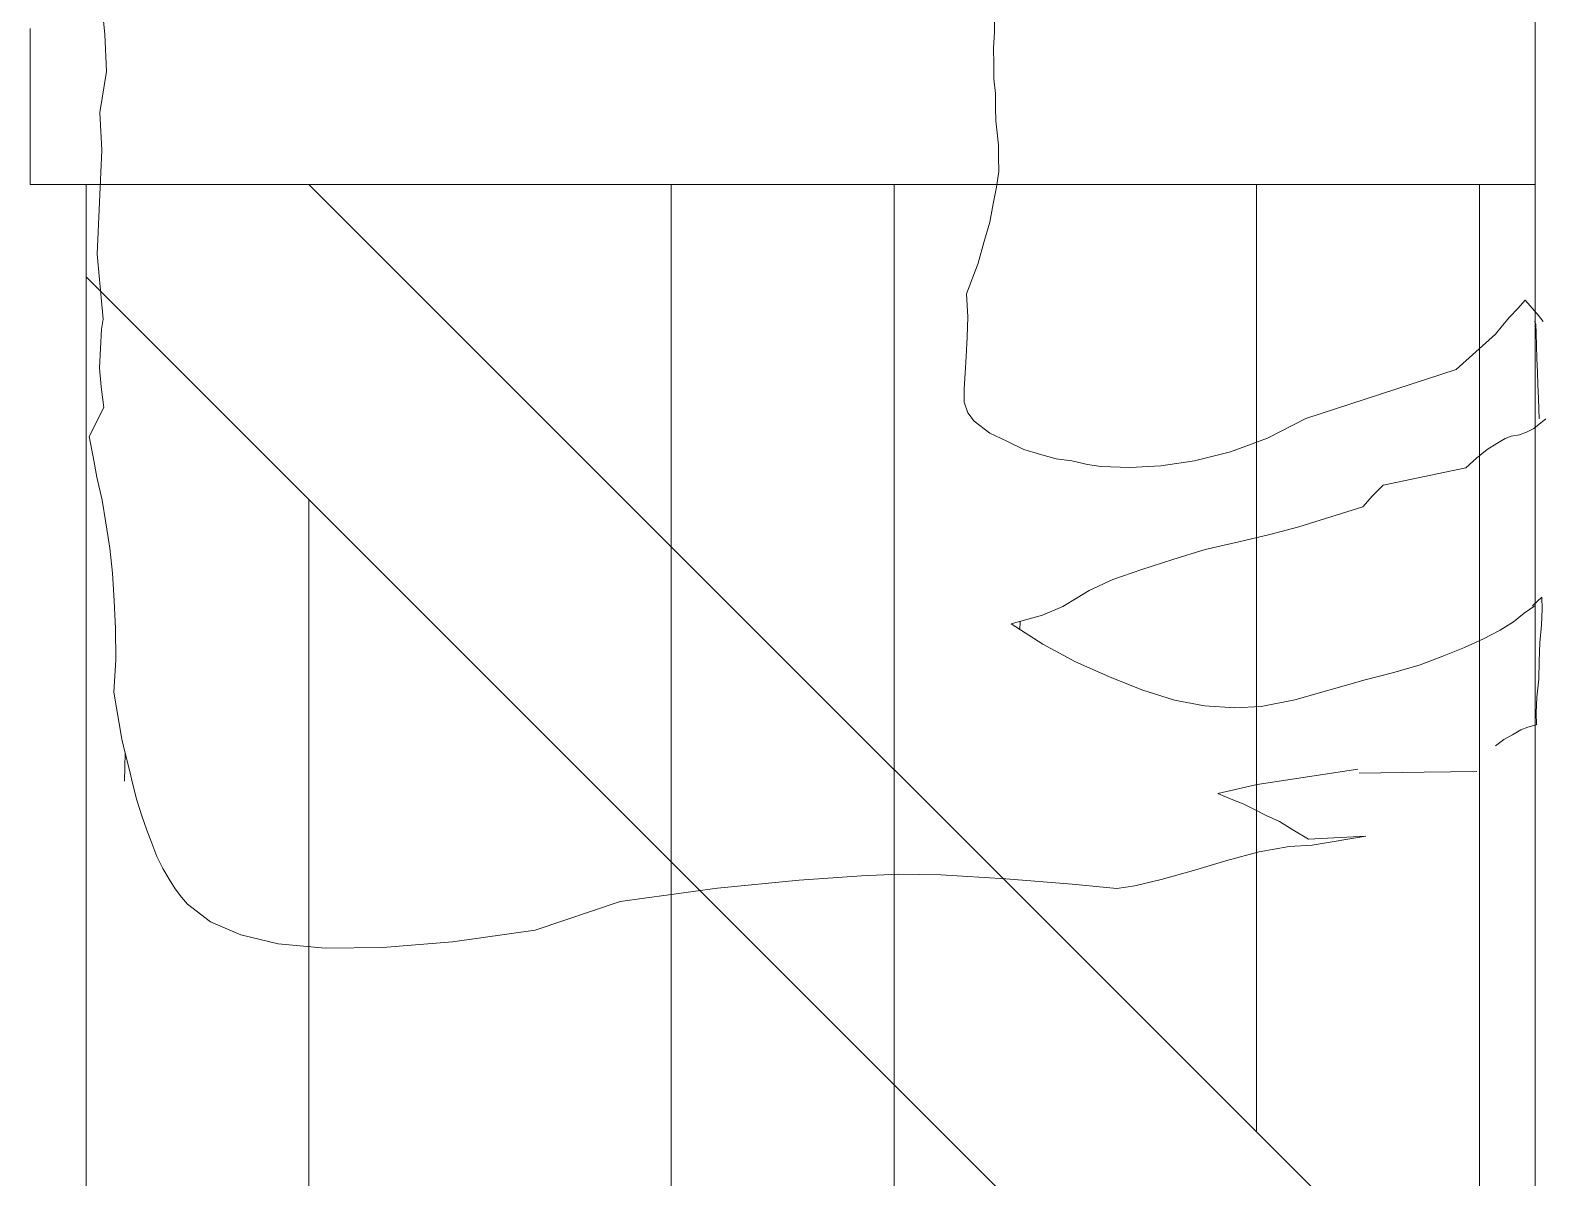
# Model space of a CAD drawing. Header units: millimetres. Extents: x 73 to 57768, y -40361 to 10065.
# Drawn here: x 3811.8 to 3947.8, y 8113.2 to 8216.2 of the extents above; entities that cross this region are included whole.
import ezdxf

# ---------------------------------------------------------------- set-up
doc = ezdxf.new("R2010")
doc.units = ezdxf.units.MM
doc.layers.add('pogled', color=7, linetype='Continuous', lineweight=5, true_color=0x8db1c3)

msp = doc.modelspace()

# ---------------------------------------------------------------- linework, layer by layer
at = {"layer": 'pogled'}
for p, q in [((3818.497, 8215.806), (3818.133, 8219.253)), ((3818.497, 8215.806), (3818.133, 8219.253)), ((3818.497, 8215.806), (3818.133, 8219.253)), ((3818.497, 8215.806), (3818.133, 8219.253)), ((3898.299, 8217.504), (3898.317, 8215.994)), ((3898.299, 8217.504), (3898.317, 8215.994)), ((3898.299, 8217.504), (3898.317, 8215.994)), ((3898.299, 8217.504), (3898.317, 8215.994)), ((3818.645, 8212.464), (3818.497, 8215.806)), ((3818.645, 8212.464), (3818.497, 8215.806)), ((3818.645, 8212.464), (3818.497, 8215.806)), ((3818.645, 8212.464), (3818.497, 8215.806)), ((3898.317, 8215.994), (3898.226, 8214.591)), ((3898.317, 8215.994), (3898.226, 8214.591)), ((3898.317, 8215.994), (3898.226, 8214.591)), ((3898.317, 8215.994), (3898.226, 8214.591)), ((3898.226, 8214.591), (3898.244, 8213.081)), ((3898.226, 8214.591), (3898.244, 8213.081)), ((3898.226, 8214.591), (3898.244, 8213.081)), ((3898.226, 8214.591), (3898.244, 8213.081)), ((3898.244, 8213.081), (3898.259, 8211.787)), ((3898.244, 8213.081), (3898.259, 8211.787)), ((3898.244, 8213.081), (3898.259, 8211.787)), ((3898.244, 8213.081), (3898.259, 8211.787)), ((3818.042, 8208.777), (3818.645, 8212.464)), ((3818.042, 8208.777), (3818.645, 8212.464)), ((3818.042, 8208.777), (3818.645, 8212.464)), ((3818.042, 8208.777), (3818.645, 8212.464)), ((3898.259, 8211.787), (3898.383, 8210.494)), ((3898.259, 8211.787), (3898.383, 8210.494)), ((3898.259, 8211.787), (3898.383, 8210.494)), ((3898.259, 8211.787), (3898.383, 8210.494)), ((3898.383, 8210.494), (3898.398, 8209.2)), ((3898.383, 8210.494), (3898.398, 8209.2)), ((3898.383, 8210.494), (3898.398, 8209.2)), ((3898.383, 8210.494), (3898.398, 8209.2)), ((3818.212, 8205.41), (3818.042, 8208.777)), ((3818.212, 8205.41), (3818.042, 8208.777)), ((3818.212, 8205.41), (3818.042, 8208.777)), ((3818.212, 8205.41), (3818.042, 8208.777)), ((3898.398, 8209.2), (3898.412, 8208.014)), ((3898.398, 8209.2), (3898.412, 8208.014)), ((3898.398, 8209.2), (3898.412, 8208.014)), ((3898.398, 8209.2), (3898.412, 8208.014)), ((3898.412, 8208.014), (3898.533, 8206.937)), ((3898.412, 8208.014), (3898.533, 8206.937)), ((3898.412, 8208.014), (3898.533, 8206.937)), ((3898.412, 8208.014), (3898.533, 8206.937)), ((3898.533, 8206.937), (3898.654, 8205.86)), ((3898.533, 8206.937), (3898.654, 8205.86)), ((3898.533, 8206.937), (3898.654, 8205.86)), ((3898.533, 8206.937), (3898.654, 8205.86)), ((3817.791, 8196.068), (3818.212, 8205.41)), ((3817.791, 8196.068), (3818.212, 8205.41)), ((3817.791, 8196.068), (3818.212, 8205.41)), ((3817.791, 8196.068), (3818.212, 8205.41)), ((3818.212, 8205.41), (3818.212, 8205.41)), ((3818.212, 8205.41), (3818.212, 8205.41)), ((3818.212, 8205.41), (3818.212, 8205.41)), ((3818.212, 8205.41), (3818.212, 8205.41)), ((3818.212, 8205.41), (3818.212, 8205.41)), ((3818.212, 8205.41), (3818.212, 8205.41)), ((3818.212, 8205.41), (3818.212, 8205.41)), ((3818.212, 8205.41), (3818.212, 8205.41)), ((3818.212, 8205.41), (3818.212, 8205.41)), ((3818.212, 8205.41), (3818.212, 8205.41)), ((3818.212, 8205.41), (3818.212, 8205.41)), ((3818.212, 8205.41), (3818.212, 8205.41)), ((3818.212, 8205.41), (3818.212, 8205.41)), ((3818.212, 8205.41), (3818.212, 8205.41)), ((3818.212, 8205.41), (3818.212, 8205.41)), ((3818.212, 8205.41), (3818.212, 8205.41)), ((3818.212, 8205.41), (3818.212, 8205.41)), ((3818.212, 8205.41), (3818.212, 8205.41)), ((3818.212, 8205.41), (3818.212, 8205.41)), ((3818.212, 8205.41), (3818.212, 8205.41)), ((3818.212, 8205.41), (3818.212, 8205.41)), ((3818.212, 8205.41), (3818.212, 8205.41)), ((3818.212, 8205.41), (3818.212, 8205.41)), ((3818.212, 8205.41), (3818.212, 8205.41)), ((3898.654, 8205.86), (3898.667, 8204.782)), ((3898.654, 8205.86), (3898.667, 8204.782)), ((3898.654, 8205.86), (3898.667, 8204.782)), ((3898.654, 8205.86), (3898.667, 8204.782)), ((3898.667, 8204.782), (3898.682, 8203.488)), ((3898.667, 8204.782), (3898.682, 8203.488)), ((3898.667, 8204.782), (3898.682, 8203.488)), ((3898.667, 8204.782), (3898.682, 8203.488)), ((3898.682, 8203.488), (3898.483, 8202.083)), ((3898.682, 8203.488), (3898.483, 8202.083)), ((3898.682, 8203.488), (3898.483, 8202.083)), ((3898.682, 8203.488), (3898.483, 8202.083)), ((3898.483, 8202.083), (3898.178, 8200.57)), ((3898.483, 8202.083), (3898.178, 8200.57)), ((3898.483, 8202.083), (3898.178, 8200.57)), ((3898.483, 8202.083), (3898.178, 8200.57)), ((3898.178, 8200.57), (3897.874, 8198.948)), ((3898.178, 8200.57), (3897.874, 8198.948)), ((3898.178, 8200.57), (3897.874, 8198.948)), ((3898.178, 8200.57), (3897.874, 8198.948)), ((3897.874, 8198.948), (3897.356, 8197.109)), ((3897.874, 8198.948), (3897.356, 8197.109)), ((3897.874, 8198.948), (3897.356, 8197.109)), ((3897.874, 8198.948), (3897.356, 8197.109)), ((3897.356, 8197.109), (3896.839, 8195.269)), ((3897.356, 8197.109), (3896.839, 8195.269)), ((3897.356, 8197.109), (3896.839, 8195.269)), ((3897.356, 8197.109), (3896.839, 8195.269)), ((3818.347, 8190.248), (3817.791, 8196.068)), ((3817.791, 8196.068), (3817.791, 8196.068)), ((3817.791, 8196.068), (3817.791, 8196.068)), ((3818.347, 8190.248), (3817.791, 8196.068)), ((3818.347, 8190.248), (3817.791, 8196.068)), ((3817.791, 8196.068), (3817.791, 8196.068)), ((3817.791, 8196.068), (3817.791, 8196.068)), ((3818.347, 8190.248), (3817.791, 8196.068)), ((3896.839, 8195.269), (3895.794, 8192.496)), ((3896.839, 8195.269), (3895.794, 8192.496)), ((3896.839, 8195.269), (3895.794, 8192.496)), ((3896.839, 8195.269), (3895.794, 8192.496)), ((3895.794, 8192.496), (3895.794, 8192.496)), ((3895.794, 8192.496), (3895.794, 8192.496)), ((3895.794, 8192.496), (3895.794, 8192.496)), ((3895.794, 8192.496), (3895.794, 8192.496)), ((3895.794, 8192.496), (3895.794, 8192.496)), ((3895.794, 8192.496), (3895.794, 8192.496)), ((3895.794, 8192.496), (3895.794, 8192.496)), ((3895.794, 8192.496), (3895.794, 8192.496)), ((3895.794, 8192.496), (3895.794, 8192.496)), ((3895.794, 8192.496), (3895.794, 8192.496)), ((3895.794, 8192.496), (3895.794, 8192.496)), ((3895.794, 8192.496), (3895.794, 8192.496)), ((3895.794, 8192.496), (3895.794, 8192.496)), ((3895.794, 8192.496), (3895.794, 8192.496)), ((3895.794, 8192.496), (3895.794, 8192.496)), ((3895.794, 8192.496), (3895.794, 8192.496)), ((3895.794, 8192.496), (3895.926, 8190.448)), ((3895.794, 8192.496), (3895.926, 8190.448)), ((3895.794, 8192.496), (3895.794, 8192.496)), ((3895.794, 8192.496), (3895.794, 8192.496)), ((3895.794, 8192.496), (3895.794, 8192.496)), ((3895.794, 8192.496), (3895.794, 8192.496)), ((3895.794, 8192.496), (3895.794, 8192.496)), ((3895.794, 8192.496), (3895.794, 8192.496)), ((3895.794, 8192.496), (3895.794, 8192.496)), ((3895.794, 8192.496), (3895.794, 8192.496)), ((3895.794, 8192.496), (3895.794, 8192.496)), ((3895.794, 8192.496), (3895.794, 8192.496)), ((3895.794, 8192.496), (3895.794, 8192.496)), ((3895.794, 8192.496), (3895.794, 8192.496)), ((3895.794, 8192.496), (3895.794, 8192.496)), ((3895.794, 8192.496), (3895.794, 8192.496)), ((3895.794, 8192.496), (3895.794, 8192.496)), ((3895.794, 8192.496), (3895.794, 8192.496)), ((3895.794, 8192.496), (3895.794, 8192.496)), ((3895.794, 8192.496), (3895.794, 8192.496)), ((3895.794, 8192.496), (3895.794, 8192.496)), ((3895.794, 8192.496), (3895.794, 8192.496)), ((3895.794, 8192.496), (3895.794, 8192.496)), ((3895.794, 8192.496), (3895.794, 8192.496)), ((3895.794, 8192.496), (3895.794, 8192.496)), ((3895.794, 8192.496), (3895.794, 8192.496)), ((3895.794, 8192.496), (3895.794, 8192.496)), ((3895.794, 8192.496), (3895.794, 8192.496)), ((3895.794, 8192.496), (3895.794, 8192.496)), ((3895.794, 8192.496), (3895.794, 8192.496)), ((3895.794, 8192.496), (3895.794, 8192.496)), ((3895.794, 8192.496), (3895.794, 8192.496)), ((3895.794, 8192.496), (3895.794, 8192.496)), ((3895.794, 8192.496), (3895.794, 8192.496)), ((3895.794, 8192.496), (3895.926, 8190.448)), ((3895.794, 8192.496), (3895.926, 8190.448)), ((3895.794, 8192.496), (3895.794, 8192.496)), ((3895.794, 8192.496), (3895.794, 8192.496)), ((3895.794, 8192.496), (3895.794, 8192.496)), ((3895.794, 8192.496), (3895.794, 8192.496)), ((3895.794, 8192.496), (3895.794, 8192.496)), ((3895.794, 8192.496), (3895.794, 8192.496)), ((3895.794, 8192.496), (3895.794, 8192.496)), ((3895.794, 8192.496), (3895.794, 8192.496)), ((3895.794, 8192.496), (3895.794, 8192.496)), ((3895.794, 8192.496), (3895.794, 8192.496)), ((3895.794, 8192.496), (3895.794, 8192.496)), ((3895.794, 8192.496), (3895.794, 8192.496)), ((3895.794, 8192.496), (3895.794, 8192.496)), ((3895.794, 8192.496), (3895.794, 8192.496)), ((3895.794, 8192.496), (3895.794, 8192.496)), ((3895.794, 8192.496), (3895.794, 8192.496)), ((3944.517, 8190.419), (3945.263, 8191.183)), ((3944.517, 8190.419), (3945.263, 8191.183)), ((3944.517, 8190.419), (3945.263, 8191.183)), ((3944.517, 8190.419), (3945.263, 8191.183)), ((3945.263, 8191.183), (3945.901, 8191.946)), ((3945.263, 8191.183), (3945.901, 8191.946)), ((3945.263, 8191.183), (3945.901, 8191.946)), ((3945.263, 8191.183), (3945.901, 8191.946)), ((3945.901, 8191.946), (3946.557, 8191.199)), ((3945.901, 8191.946), (3946.557, 8191.199)), ((3945.901, 8191.946), (3946.557, 8191.199)), ((3945.901, 8191.946), (3946.557, 8191.199)), ((3946.557, 8191.199), (3947.104, 8190.558)), ((3946.557, 8191.199), (3947.104, 8190.558)), ((3946.557, 8191.199), (3947.104, 8190.558)), ((3946.557, 8191.199), (3947.104, 8190.558)), ((3818.196, 8189.33), (3818.347, 8190.248)), ((3818.196, 8189.33), (3818.347, 8190.248)), ((3818.196, 8189.33), (3818.347, 8190.248)), ((3818.196, 8189.33), (3818.347, 8190.248)), ((3818.347, 8190.248), (3818.347, 8190.248)), ((3818.347, 8190.248), (3818.347, 8190.248)), ((3818.347, 8190.248), (3818.347, 8190.248)), ((3818.347, 8190.248), (3818.347, 8190.248)), ((3818.347, 8190.248), (3818.347, 8190.248)), ((3818.347, 8190.248), (3818.347, 8190.248)), ((3818.347, 8190.248), (3818.347, 8190.248)), ((3818.347, 8190.248), (3818.347, 8190.248)), ((3818.347, 8190.248), (3818.347, 8190.248)), ((3818.347, 8190.248), (3818.347, 8190.248)), ((3818.347, 8190.248), (3818.347, 8190.248)), ((3818.347, 8190.248), (3818.347, 8190.248)), ((3818.347, 8190.248), (3818.347, 8190.248)), ((3818.347, 8190.248), (3818.347, 8190.248)), ((3818.347, 8190.248), (3818.347, 8190.248)), ((3818.347, 8190.248), (3818.347, 8190.248)), ((3818.347, 8190.248), (3818.347, 8190.248)), ((3818.347, 8190.248), (3818.347, 8190.248)), ((3818.347, 8190.248), (3818.347, 8190.248)), ((3818.347, 8190.248), (3818.347, 8190.248)), ((3895.926, 8190.448), (3895.84, 8188.613)), ((3895.926, 8190.448), (3895.84, 8188.613)), ((3895.926, 8190.448), (3895.84, 8188.613)), ((3895.926, 8190.448), (3895.84, 8188.613)), ((3943.241, 8188.894), (3943.879, 8189.657)), ((3943.241, 8188.894), (3943.879, 8189.657)), ((3943.241, 8188.894), (3943.879, 8189.657)), ((3943.241, 8188.894), (3943.879, 8189.657)), ((3943.879, 8189.657), (3944.517, 8190.419)), ((3943.879, 8189.657), (3944.517, 8190.419)), ((3943.879, 8189.657), (3944.517, 8190.419)), ((3943.879, 8189.657), (3944.517, 8190.419)), ((3946.746, 8190.026), (3946.862, 8189.815)), ((3946.746, 8190.026), (3946.862, 8189.815)), ((3946.746, 8190.026), (3946.862, 8189.815)), ((3946.746, 8190.026), (3946.862, 8189.815)), ((3946.862, 8189.815), (3946.892, 8188.952)), ((3946.862, 8189.815), (3946.892, 8188.952)), ((3946.862, 8189.815), (3946.892, 8188.952)), ((3946.862, 8189.815), (3946.892, 8188.952)), ((3947.104, 8190.558), (3947.542, 8190.024)), ((3947.104, 8190.558), (3947.542, 8190.024)), ((3947.104, 8190.558), (3947.542, 8190.024)), ((3947.104, 8190.558), (3947.542, 8190.024)), ((3818.109, 8187.603), (3818.196, 8189.33)), ((3818.109, 8187.603), (3818.196, 8189.33)), ((3818.109, 8187.603), (3818.196, 8189.33)), ((3818.109, 8187.603), (3818.196, 8189.33)), ((3895.84, 8188.613), (3895.753, 8186.887)), ((3895.84, 8188.613), (3895.753, 8186.887)), ((3895.84, 8188.613), (3895.753, 8186.887)), ((3895.84, 8188.613), (3895.753, 8186.887)), ((3939.72, 8185.724), (3943.241, 8188.894)), ((3939.72, 8185.724), (3943.241, 8188.894)), ((3939.72, 8185.724), (3943.241, 8188.894)), ((3939.72, 8185.724), (3943.241, 8188.894)), ((3946.892, 8188.952), (3946.93, 8187.875)), ((3946.892, 8188.952), (3946.93, 8187.875)), ((3946.892, 8188.952), (3946.93, 8187.875)), ((3946.892, 8188.952), (3946.93, 8187.875)), ((3818.022, 8185.876), (3818.109, 8187.603)), ((3818.022, 8185.876), (3818.109, 8187.603)), ((3818.022, 8185.876), (3818.109, 8187.603)), ((3818.022, 8185.876), (3818.109, 8187.603)), ((3946.93, 8187.875), (3946.971, 8186.689)), ((3946.93, 8187.875), (3946.971, 8186.689)), ((3946.93, 8187.875), (3946.971, 8186.689)), ((3946.93, 8187.875), (3946.971, 8186.689)), ((3818.15, 8184.152), (3818.022, 8185.876)), ((3818.15, 8184.152), (3818.022, 8185.876)), ((3818.15, 8184.152), (3818.022, 8185.876)), ((3818.15, 8184.152), (3818.022, 8185.876)), ((3895.753, 8186.887), (3895.663, 8185.376)), ((3895.753, 8186.887), (3895.663, 8185.376)), ((3895.753, 8186.887), (3895.663, 8185.376)), ((3895.753, 8186.887), (3895.663, 8185.376)), ((3926.233, 8181.319), (3939.72, 8185.724)), ((3926.233, 8181.319), (3939.72, 8185.724)), ((3926.233, 8181.319), (3939.72, 8185.724)), ((3926.233, 8181.319), (3939.72, 8185.724)), ((3946.971, 8186.689), (3947.012, 8185.503)), ((3946.971, 8186.689), (3947.012, 8185.503)), ((3946.971, 8186.689), (3947.012, 8185.503)), ((3946.971, 8186.689), (3947.012, 8185.503)), ((3895.663, 8185.376), (3895.572, 8183.973)), ((3895.663, 8185.376), (3895.572, 8183.973)), ((3895.663, 8185.376), (3895.572, 8183.973)), ((3895.663, 8185.376), (3895.572, 8183.973)), ((3947.012, 8185.503), (3947.054, 8184.318)), ((3947.012, 8185.503), (3947.054, 8184.318)), ((3947.012, 8185.503), (3947.054, 8184.318)), ((3947.012, 8185.503), (3947.054, 8184.318)), ((3947.054, 8184.318), (3947.095, 8183.132)), ((3947.054, 8184.318), (3947.095, 8183.132)), ((3947.054, 8184.318), (3947.095, 8183.132)), ((3947.054, 8184.318), (3947.095, 8183.132)), ((3818.388, 8182.322), (3818.15, 8184.152)), ((3818.388, 8182.322), (3818.15, 8184.152)), ((3818.388, 8182.322), (3818.15, 8184.152)), ((3818.388, 8182.322), (3818.15, 8184.152)), ((3895.572, 8183.973), (3895.586, 8182.786)), ((3895.572, 8183.973), (3895.586, 8182.786)), ((3895.572, 8183.973), (3895.586, 8182.786)), ((3895.572, 8183.973), (3895.586, 8182.786)), ((3947.095, 8183.132), (3947.129, 8182.162)), ((3947.095, 8183.132), (3947.129, 8182.162)), ((3947.095, 8183.132), (3947.129, 8182.162)), ((3947.095, 8183.132), (3947.129, 8182.162)), ((3817.095, 8179.702), (3818.388, 8182.322)), ((3817.095, 8179.702), (3818.388, 8182.322)), ((3817.095, 8179.702), (3818.388, 8182.322)), ((3817.095, 8179.702), (3818.388, 8182.322)), ((3895.586, 8182.786), (3895.921, 8181.82)), ((3895.586, 8182.786), (3895.921, 8181.82)), ((3895.586, 8182.786), (3895.921, 8181.82)), ((3895.586, 8182.786), (3895.921, 8181.82)), ((3895.921, 8181.82), (3896.47, 8181.071)), ((3895.921, 8181.82), (3896.47, 8181.071)), ((3895.921, 8181.82), (3896.47, 8181.071)), ((3895.921, 8181.82), (3896.47, 8181.071)), ((3947.129, 8182.162), (3947.159, 8181.3)), ((3947.129, 8182.162), (3947.159, 8181.3)), ((3947.129, 8182.162), (3947.159, 8181.3)), ((3947.129, 8182.162), (3947.159, 8181.3)), ((3896.47, 8181.071), (3897.884, 8180.01)), ((3896.47, 8181.071), (3897.884, 8180.01)), ((3896.47, 8181.071), (3897.884, 8180.01)), ((3896.47, 8181.071), (3897.884, 8180.01)), ((3922.803, 8179.553), (3926.233, 8181.319)), ((3922.803, 8179.553), (3926.233, 8181.319)), ((3922.803, 8179.553), (3926.233, 8181.319)), ((3922.803, 8179.553), (3926.233, 8181.319)), ((3946.686, 8180.415), (3946.043, 8180.084)), ((3946.686, 8180.415), (3946.043, 8180.084)), ((3946.686, 8180.415), (3946.043, 8180.084)), ((3946.686, 8180.415), (3946.043, 8180.084)), ((3947.754, 8181.291), (3946.686, 8180.415)), ((3947.754, 8181.291), (3946.686, 8180.415)), ((3947.754, 8181.291), (3946.686, 8180.415)), ((3947.754, 8181.291), (3946.686, 8180.415)), ((3817.441, 8177.873), (3817.095, 8179.702)), ((3817.441, 8177.873), (3817.095, 8179.702)), ((3817.441, 8177.873), (3817.095, 8179.702)), ((3817.441, 8177.873), (3817.095, 8179.702)), ((3897.884, 8180.01), (3899.403, 8179.273)), ((3897.884, 8180.01), (3899.403, 8179.273)), ((3897.884, 8180.01), (3899.403, 8179.273)), ((3897.884, 8180.01), (3899.403, 8179.273)), ((3899.403, 8179.273), (3900.922, 8178.536)), ((3899.403, 8179.273), (3900.922, 8178.536)), ((3899.403, 8179.273), (3900.922, 8178.536)), ((3899.403, 8179.273), (3900.922, 8178.536)), ((3919.475, 8178.327), (3922.803, 8179.553)), ((3919.475, 8178.327), (3922.803, 8179.553)), ((3919.475, 8178.327), (3922.803, 8179.553)), ((3919.475, 8178.327), (3922.803, 8179.553)), ((3943.359, 8179.081), (3942.502, 8178.532)), ((3943.359, 8179.081), (3942.502, 8178.532)), ((3943.359, 8179.081), (3942.502, 8178.532)), ((3943.359, 8179.081), (3942.502, 8178.532)), ((3944.108, 8179.521), (3943.359, 8179.081)), ((3944.108, 8179.521), (3943.359, 8179.081)), ((3944.108, 8179.521), (3943.359, 8179.081)), ((3944.108, 8179.521), (3943.359, 8179.081)), ((3944.645, 8179.744), (3944.108, 8179.521)), ((3944.645, 8179.744), (3944.108, 8179.521)), ((3944.645, 8179.744), (3944.108, 8179.521)), ((3944.645, 8179.744), (3944.108, 8179.521)), ((3945.398, 8179.86), (3944.645, 8179.744)), ((3945.398, 8179.86), (3944.645, 8179.744)), ((3945.398, 8179.86), (3944.645, 8179.744)), ((3945.398, 8179.86), (3944.645, 8179.744)), ((3946.043, 8180.084), (3945.398, 8179.86)), ((3946.043, 8180.084), (3945.398, 8179.86)), ((3946.043, 8180.084), (3945.398, 8179.86)), ((3946.043, 8180.084), (3945.398, 8179.86)), ((3817.786, 8176.044), (3817.441, 8177.873)), ((3817.786, 8176.044), (3817.441, 8177.873)), ((3817.786, 8176.044), (3817.441, 8177.873)), ((3817.786, 8176.044), (3817.441, 8177.873)), ((3900.922, 8178.536), (3902.329, 8178.122)), ((3900.922, 8178.536), (3902.329, 8178.122)), ((3900.922, 8178.536), (3902.329, 8178.122)), ((3900.922, 8178.536), (3902.329, 8178.122)), ((3902.329, 8178.122), (3903.844, 8177.708)), ((3902.329, 8178.122), (3903.844, 8177.708)), ((3902.329, 8178.122), (3903.844, 8177.708)), ((3902.329, 8178.122), (3903.844, 8177.708)), ((3903.844, 8177.708), (3905.248, 8177.509)), ((3903.844, 8177.708), (3905.248, 8177.509)), ((3903.844, 8177.708), (3905.248, 8177.509)), ((3903.844, 8177.708), (3905.248, 8177.509)), ((3905.248, 8177.509), (3906.654, 8177.203)), ((3905.248, 8177.509), (3906.654, 8177.203)), ((3905.248, 8177.509), (3906.654, 8177.203)), ((3905.248, 8177.509), (3906.654, 8177.203)), ((3913.234, 8177.066), (3916.249, 8177.533)), ((3913.234, 8177.066), (3916.249, 8177.533)), ((3913.234, 8177.066), (3916.249, 8177.533)), ((3913.234, 8177.066), (3916.249, 8177.533)), ((3916.249, 8177.533), (3919.475, 8178.327)), ((3916.249, 8177.533), (3919.475, 8178.327)), ((3916.249, 8177.533), (3919.475, 8178.327)), ((3916.249, 8177.533), (3919.475, 8178.327)), ((3941.541, 8177.765), (3940.581, 8176.891)), ((3941.541, 8177.765), (3940.581, 8176.891)), ((3941.541, 8177.765), (3940.581, 8176.891)), ((3941.541, 8177.765), (3940.581, 8176.891)), ((3942.502, 8178.532), (3941.541, 8177.765)), ((3942.502, 8178.532), (3941.541, 8177.765)), ((3942.502, 8178.532), (3941.541, 8177.765)), ((3942.502, 8178.532), (3941.541, 8177.765)), ((3818.242, 8174), (3817.786, 8176.044)), ((3818.242, 8174), (3817.786, 8176.044)), ((3818.242, 8174), (3817.786, 8176.044)), ((3818.242, 8174), (3817.786, 8176.044)), ((3906.654, 8177.203), (3907.843, 8177.001)), ((3906.654, 8177.203), (3907.843, 8177.001)), ((3906.654, 8177.203), (3907.843, 8177.001)), ((3906.654, 8177.203), (3907.843, 8177.001)), ((3907.843, 8177.001), (3910.432, 8176.924)), ((3907.843, 8177.001), (3907.843, 8177.001)), ((3907.843, 8177.001), (3907.843, 8177.001)), ((3907.843, 8177.001), (3910.432, 8176.924)), ((3907.843, 8177.001), (3910.432, 8176.924)), ((3907.843, 8177.001), (3907.843, 8177.001)), ((3907.843, 8177.001), (3907.843, 8177.001)), ((3907.843, 8177.001), (3910.432, 8176.924)), ((3910.432, 8176.924), (3913.234, 8177.066)), ((3910.432, 8176.924), (3913.234, 8177.066)), ((3910.432, 8176.924), (3913.234, 8177.066)), ((3910.432, 8176.924), (3913.234, 8177.066)), ((3940.581, 8176.891), (3933.171, 8175.352)), ((3940.581, 8176.891), (3933.171, 8175.352)), ((3940.581, 8176.891), (3933.171, 8175.352)), ((3940.581, 8176.891), (3933.171, 8175.352)), ((3933.171, 8175.352), (3932.212, 8174.37)), ((3933.171, 8175.352), (3932.212, 8174.37)), ((3933.171, 8175.352), (3932.212, 8174.37)), ((3933.171, 8175.352), (3932.212, 8174.37)), ((3818.59, 8171.955), (3818.242, 8174)), ((3818.59, 8171.955), (3818.242, 8174)), ((3818.59, 8171.955), (3818.242, 8174)), ((3818.59, 8171.955), (3818.242, 8174)), ((3931.361, 8173.389), (3925.595, 8171.605)), ((3931.361, 8173.389), (3925.595, 8171.605)), ((3931.361, 8173.389), (3925.595, 8171.605)), ((3931.361, 8173.389), (3925.595, 8171.605)), ((3932.212, 8174.37), (3931.361, 8173.389)), ((3932.212, 8174.37), (3931.361, 8173.389)), ((3932.212, 8174.37), (3931.361, 8173.389)), ((3932.212, 8174.37), (3931.361, 8173.389)), ((3818.941, 8169.694), (3818.59, 8171.955)), ((3818.941, 8169.694), (3818.59, 8171.955)), ((3818.941, 8169.694), (3818.59, 8171.955)), ((3818.941, 8169.694), (3818.59, 8171.955)), ((3923.014, 8170.927), (3920.218, 8170.247)), ((3923.014, 8170.927), (3920.218, 8170.247)), ((3923.014, 8170.927), (3920.218, 8170.247)), ((3923.014, 8170.927), (3920.218, 8170.247)), ((3925.595, 8171.605), (3923.014, 8170.927)), ((3925.595, 8171.605), (3923.014, 8170.927)), ((3925.595, 8171.605), (3923.014, 8170.927)), ((3925.595, 8171.605), (3923.014, 8170.927)), ((3819.183, 8167.432), (3818.941, 8169.694)), ((3819.183, 8167.432), (3818.941, 8169.694)), ((3819.183, 8167.432), (3818.941, 8169.694)), ((3819.183, 8167.432), (3818.941, 8169.694)), ((3917.207, 8169.564), (3914.305, 8168.666)), ((3917.207, 8169.564), (3914.305, 8168.666)), ((3917.207, 8169.564), (3914.305, 8168.666)), ((3917.207, 8169.564), (3914.305, 8168.666)), ((3920.218, 8170.247), (3917.207, 8169.564)), ((3920.218, 8170.247), (3917.207, 8169.564)), ((3920.218, 8170.247), (3917.207, 8169.564)), ((3920.218, 8170.247), (3917.207, 8169.564)), ((3914.305, 8168.666), (3911.512, 8167.77)), ((3914.305, 8168.666), (3911.512, 8167.77)), ((3914.305, 8168.666), (3911.512, 8167.77)), ((3914.305, 8168.666), (3911.512, 8167.77)), ((3819.321, 8164.953), (3819.183, 8167.432)), ((3819.321, 8164.953), (3819.183, 8167.432)), ((3819.321, 8164.953), (3819.183, 8167.432)), ((3819.321, 8164.953), (3819.183, 8167.432)), ((3908.934, 8166.876), (3906.789, 8165.88)), ((3908.934, 8166.876), (3906.789, 8165.88)), ((3908.934, 8166.876), (3906.789, 8165.88)), ((3908.934, 8166.876), (3906.789, 8165.88)), ((3911.512, 8167.77), (3908.934, 8166.876)), ((3911.512, 8167.77), (3908.934, 8166.876)), ((3911.512, 8167.77), (3908.934, 8166.876)), ((3911.512, 8167.77), (3908.934, 8166.876)), ((3905.718, 8165.22), (3904.433, 8164.45)), ((3905.718, 8165.22), (3904.433, 8164.45)), ((3905.718, 8165.22), (3904.433, 8164.45)), ((3905.718, 8165.22), (3904.433, 8164.45)), ((3906.789, 8165.88), (3905.718, 8165.22)), ((3906.789, 8165.88), (3905.718, 8165.22)), ((3906.789, 8165.88), (3905.718, 8165.22)), ((3906.789, 8165.88), (3905.718, 8165.22)), ((3946.572, 8164.505), (3947.408, 8165.29)), ((3946.572, 8164.505), (3947.408, 8165.29)), ((3946.572, 8164.505), (3947.408, 8165.29)), ((3946.572, 8164.505), (3947.408, 8165.29)), ((3947.408, 8165.29), (3947.445, 8164.212)), ((3947.408, 8165.29), (3947.445, 8164.212)), ((3947.408, 8165.29), (3947.445, 8164.212)), ((3947.408, 8165.29), (3947.445, 8164.212)), ((3819.458, 8162.474), (3819.321, 8164.953)), ((3819.458, 8162.474), (3819.321, 8164.953)), ((3819.458, 8162.474), (3819.321, 8164.953)), ((3819.458, 8162.474), (3819.321, 8164.953)), ((3904.433, 8164.45), (3902.609, 8163.673)), ((3904.433, 8164.45), (3902.609, 8163.673)), ((3904.433, 8164.45), (3902.609, 8163.673)), ((3904.433, 8164.45), (3902.609, 8163.673)), ((3944.857, 8163.089), (3945.819, 8163.855)), ((3944.857, 8163.089), (3945.819, 8163.855)), ((3944.857, 8163.089), (3945.819, 8163.855)), ((3944.857, 8163.089), (3945.819, 8163.855)), ((3945.819, 8163.855), (3946.781, 8164.514)), ((3945.819, 8163.855), (3946.781, 8164.514)), ((3945.819, 8163.855), (3946.781, 8164.514)), ((3945.819, 8163.855), (3946.781, 8164.514)), ((3947.445, 8164.212), (3947.386, 8162.807)), ((3947.445, 8164.212), (3947.386, 8162.807)), ((3947.445, 8164.212), (3947.386, 8162.807)), ((3947.445, 8164.212), (3947.386, 8162.807)), ((3819.492, 8159.671), (3819.458, 8162.474)), ((3819.492, 8159.671), (3819.458, 8162.474)), ((3819.492, 8159.671), (3819.458, 8162.474)), ((3819.492, 8159.671), (3819.458, 8162.474)), ((3902.609, 8163.673), (3899.815, 8162.885)), ((3902.609, 8163.673), (3899.815, 8162.885)), ((3902.609, 8163.673), (3899.815, 8162.885)), ((3902.609, 8163.673), (3899.815, 8162.885)), ((3899.815, 8162.885), (3902.64, 8161.085)), ((3899.815, 8162.885), (3902.64, 8161.085)), ((3899.815, 8162.885), (3902.64, 8161.085)), ((3899.815, 8162.885), (3902.64, 8161.085)), ((3900.59, 8162.391), (3900.606, 8163.108)), ((3900.59, 8162.391), (3900.606, 8163.108)), ((3900.59, 8162.391), (3900.606, 8163.108)), ((3900.59, 8162.391), (3900.606, 8163.108)), ((3943.68, 8162.32), (3944.857, 8163.089)), ((3943.68, 8162.32), (3944.857, 8163.089)), ((3943.68, 8162.32), (3944.857, 8163.089)), ((3943.68, 8162.32), (3944.857, 8163.089)), ((3947.386, 8162.807), (3947.227, 8161.183)), ((3947.386, 8162.807), (3947.227, 8161.183)), ((3947.386, 8162.807), (3947.227, 8161.183)), ((3947.386, 8162.807), (3947.227, 8161.183)), ((3902.64, 8161.085), (3905.571, 8159.502)), ((3902.64, 8161.085), (3905.571, 8159.502)), ((3902.64, 8161.085), (3905.571, 8159.502)), ((3902.64, 8161.085), (3905.571, 8159.502)), ((3940.463, 8160.771), (3942.179, 8161.547)), ((3940.463, 8160.771), (3942.179, 8161.547)), ((3940.463, 8160.771), (3942.179, 8161.547)), ((3940.463, 8160.771), (3942.179, 8161.547)), ((3942.179, 8161.547), (3943.68, 8162.32)), ((3942.179, 8161.547), (3943.68, 8162.32)), ((3942.179, 8161.547), (3943.68, 8162.32)), ((3942.179, 8161.547), (3943.68, 8162.32)), ((3947.227, 8161.183), (3947.176, 8159.562)), ((3947.227, 8161.183), (3947.176, 8159.562)), ((3947.227, 8161.183), (3947.176, 8159.562)), ((3947.227, 8161.183), (3947.176, 8159.562)), ((3936.491, 8159.214), (3938.531, 8159.993)), ((3936.491, 8159.214), (3938.531, 8159.993)), ((3936.491, 8159.214), (3938.531, 8159.993)), ((3936.491, 8159.214), (3938.531, 8159.993)), ((3938.531, 8159.993), (3940.463, 8160.771)), ((3938.531, 8159.993), (3940.463, 8160.771)), ((3938.531, 8159.993), (3940.463, 8160.771)), ((3938.531, 8159.993), (3940.463, 8160.771)), ((3819.311, 8156.757), (3819.492, 8159.671)), ((3819.311, 8156.757), (3819.492, 8159.671)), ((3819.311, 8156.757), (3819.492, 8159.671)), ((3819.311, 8156.757), (3819.492, 8159.671)), ((3905.571, 8159.502), (3908.607, 8158.136)), ((3905.571, 8159.502), (3908.607, 8158.136)), ((3905.571, 8159.502), (3908.607, 8158.136)), ((3905.571, 8159.502), (3908.607, 8158.136)), ((3931.546, 8157.86), (3934.126, 8158.538)), ((3931.546, 8157.86), (3934.126, 8158.538)), ((3931.546, 8157.86), (3934.126, 8158.538)), ((3931.546, 8157.86), (3934.126, 8158.538)), ((3934.126, 8158.538), (3936.491, 8159.214)), ((3934.126, 8158.538), (3936.491, 8159.214)), ((3934.126, 8158.538), (3936.491, 8159.214)), ((3934.126, 8158.538), (3936.491, 8159.214)), ((3947.176, 8159.562), (3947.125, 8157.942)), ((3947.176, 8159.562), (3947.125, 8157.942)), ((3947.176, 8159.562), (3947.125, 8157.942)), ((3947.176, 8159.562), (3947.125, 8157.942)), ((3908.607, 8158.136), (3911.533, 8156.985)), ((3908.607, 8158.136), (3911.533, 8156.985)), ((3908.607, 8158.136), (3911.533, 8156.985)), ((3908.607, 8158.136), (3911.533, 8156.985)), ((3911.533, 8156.985), (3914.456, 8156.049)), ((3911.533, 8156.985), (3914.456, 8156.049)), ((3911.533, 8156.985), (3914.456, 8156.049)), ((3911.533, 8156.985), (3914.456, 8156.049)), ((3925.241, 8156.07), (3931.546, 8157.86)), ((3925.241, 8156.07), (3931.546, 8157.86)), ((3925.241, 8156.07), (3931.546, 8157.86)), ((3925.241, 8156.07), (3931.546, 8157.86)), ((3947.125, 8157.942), (3946.966, 8156.318)), ((3947.125, 8157.942), (3946.966, 8156.318)), ((3947.125, 8157.942), (3946.966, 8156.318)), ((3947.125, 8157.942), (3946.966, 8156.318)), ((3819.544, 8155.357), (3819.311, 8156.757)), ((3819.544, 8155.357), (3819.311, 8156.757)), ((3819.544, 8155.357), (3819.311, 8156.757)), ((3819.544, 8155.357), (3819.311, 8156.757)), ((3914.456, 8156.049), (3917.158, 8155.542)), ((3914.456, 8156.049), (3917.158, 8155.542)), ((3914.456, 8156.049), (3917.158, 8155.542)), ((3914.456, 8156.049), (3917.158, 8155.542)), ((3922.228, 8155.495), (3925.241, 8156.07)), ((3922.228, 8155.495), (3925.241, 8156.07)), ((3922.228, 8155.495), (3925.241, 8156.07)), ((3922.228, 8155.495), (3925.241, 8156.07)), ((3946.966, 8156.318), (3946.907, 8154.913)), ((3946.966, 8156.318), (3946.907, 8154.913)), ((3946.966, 8156.318), (3946.907, 8154.913)), ((3946.966, 8156.318), (3946.907, 8154.913)), ((3819.776, 8153.958), (3819.544, 8155.357)), ((3819.776, 8153.958), (3819.544, 8155.357)), ((3819.776, 8153.958), (3819.544, 8155.357)), ((3819.776, 8153.958), (3819.544, 8155.357)), ((3917.158, 8155.542), (3919.857, 8155.359)), ((3917.158, 8155.542), (3919.857, 8155.359)), ((3917.158, 8155.542), (3919.857, 8155.359)), ((3917.158, 8155.542), (3919.857, 8155.359)), ((3919.857, 8155.359), (3922.228, 8155.495)), ((3919.857, 8155.359), (3922.228, 8155.495)), ((3919.857, 8155.359), (3922.228, 8155.495)), ((3919.857, 8155.359), (3922.228, 8155.495)), ((3946.907, 8154.913), (3946.944, 8153.835)), ((3946.907, 8154.913), (3946.944, 8153.835)), ((3946.907, 8154.913), (3946.944, 8153.835)), ((3946.907, 8154.913), (3946.944, 8153.835)), ((3820.008, 8152.559), (3819.776, 8153.958)), ((3820.008, 8152.559), (3819.776, 8153.958)), ((3820.008, 8152.559), (3819.776, 8153.958)), ((3820.008, 8152.559), (3819.776, 8153.958)), ((3944.763, 8152.949), (3944.013, 8152.509)), ((3944.763, 8152.949), (3944.013, 8152.509)), ((3944.763, 8152.949), (3944.013, 8152.509)), ((3944.763, 8152.949), (3944.013, 8152.509)), ((3945.512, 8153.39), (3944.763, 8152.949)), ((3945.512, 8153.39), (3944.763, 8152.949)), ((3945.512, 8153.39), (3944.763, 8152.949)), ((3945.512, 8153.39), (3944.763, 8152.949)), ((3946.157, 8153.613), (3945.512, 8153.39)), ((3946.157, 8153.613), (3945.512, 8153.39)), ((3946.157, 8153.613), (3945.512, 8153.39)), ((3946.157, 8153.613), (3945.512, 8153.39)), ((3946.909, 8153.838), (3946.157, 8153.613)), ((3946.909, 8153.838), (3946.157, 8153.613)), ((3946.909, 8153.838), (3946.157, 8153.613)), ((3946.909, 8153.838), (3946.157, 8153.613)), ((3820.349, 8151.161), (3820.008, 8152.559)), ((3820.349, 8151.161), (3820.008, 8152.559)), ((3820.349, 8151.161), (3820.008, 8152.559)), ((3820.349, 8151.161), (3820.008, 8152.559)), ((3944.013, 8152.509), (3943.265, 8151.961)), ((3944.013, 8152.509), (3943.265, 8151.961)), ((3944.013, 8152.509), (3943.265, 8151.961)), ((3944.013, 8152.509), (3943.265, 8151.961)), ((3820.256, 8148.772), (3820.314, 8151.302)), ((3820.256, 8148.772), (3820.314, 8151.302)), ((3820.256, 8148.772), (3820.314, 8151.302)), ((3820.256, 8148.772), (3820.314, 8151.302)), ((3820.689, 8149.763), (3820.349, 8151.161)), ((3820.689, 8149.763), (3820.349, 8151.161)), ((3820.689, 8149.763), (3820.349, 8151.161)), ((3820.689, 8149.763), (3820.349, 8151.161)), ((3821.029, 8148.365), (3820.689, 8149.763)), ((3821.029, 8148.365), (3820.689, 8149.763)), ((3821.029, 8148.365), (3820.689, 8149.763)), ((3821.029, 8148.365), (3820.689, 8149.763)), ((3930.887, 8149.872), (3921.88, 8148.481)), ((3930.887, 8149.872), (3921.88, 8148.481)), ((3930.887, 8149.872), (3921.88, 8148.481)), ((3930.887, 8149.872), (3921.88, 8148.481)), ((3936.841, 8149.598), (3931.017, 8149.502)), ((3936.841, 8149.598), (3931.017, 8149.502)), ((3936.841, 8149.598), (3931.017, 8149.502)), ((3936.841, 8149.598), (3931.017, 8149.502)), ((3941.587, 8149.655), (3936.841, 8149.598)), ((3941.587, 8149.655), (3936.841, 8149.598)), ((3941.587, 8149.655), (3936.841, 8149.598)), ((3941.587, 8149.655), (3936.841, 8149.598)), ((3821.368, 8147.075), (3821.029, 8148.365)), ((3821.368, 8147.075), (3821.029, 8148.365)), ((3821.368, 8147.075), (3821.029, 8148.365)), ((3821.368, 8147.075), (3821.029, 8148.365)), ((3921.88, 8148.481), (3918.331, 8147.683)), ((3921.88, 8148.481), (3918.331, 8147.683)), ((3921.88, 8148.481), (3918.331, 8147.683)), ((3921.88, 8148.481), (3918.331, 8147.683)), ((3918.331, 8147.683), (3919.524, 8147.158)), ((3918.331, 8147.683), (3919.524, 8147.158)), ((3918.331, 8147.683), (3919.524, 8147.158)), ((3918.331, 8147.683), (3919.524, 8147.158)), ((3821.816, 8145.678), (3821.368, 8147.075)), ((3821.816, 8145.678), (3821.368, 8147.075)), ((3821.816, 8145.678), (3821.368, 8147.075)), ((3821.816, 8145.678), (3821.368, 8147.075)), ((3919.524, 8147.158), (3920.607, 8146.74)), ((3919.524, 8147.158), (3920.607, 8146.74)), ((3919.524, 8147.158), (3920.607, 8146.74)), ((3919.524, 8147.158), (3920.607, 8146.74)), ((3920.607, 8146.74), (3921.692, 8146.214)), ((3920.607, 8146.74), (3921.692, 8146.214)), ((3920.607, 8146.74), (3921.692, 8146.214)), ((3920.607, 8146.74), (3921.692, 8146.214)), ((3921.692, 8146.214), (3922.669, 8145.686)), ((3921.692, 8146.214), (3922.669, 8145.686)), ((3921.692, 8146.214), (3922.669, 8145.686)), ((3921.692, 8146.214), (3922.669, 8145.686)), ((3822.263, 8144.389), (3821.816, 8145.678)), ((3822.263, 8144.389), (3821.816, 8145.678)), ((3822.263, 8144.389), (3821.816, 8145.678)), ((3822.263, 8144.389), (3821.816, 8145.678)), ((3922.669, 8145.686), (3923.861, 8145.161)), ((3922.669, 8145.686), (3923.861, 8145.161)), ((3922.669, 8145.686), (3923.861, 8145.161)), ((3922.669, 8145.686), (3923.861, 8145.161)), ((3923.861, 8145.161), (3925.057, 8144.42)), ((3923.861, 8145.161), (3925.057, 8144.42)), ((3923.861, 8145.161), (3925.057, 8144.42)), ((3923.861, 8145.161), (3925.057, 8144.42)), ((3822.709, 8143.208), (3822.263, 8144.389)), ((3822.709, 8143.208), (3822.263, 8144.389)), ((3822.709, 8143.208), (3822.263, 8144.389)), ((3822.709, 8143.208), (3822.263, 8144.389)), ((3925.057, 8144.42), (3926.469, 8143.574)), ((3925.057, 8144.42), (3926.469, 8143.574)), ((3925.057, 8144.42), (3926.469, 8143.574)), ((3925.057, 8144.42), (3926.469, 8143.574)), ((3926.469, 8143.574), (3931.606, 8143.841)), ((3926.469, 8143.574), (3931.606, 8143.841)), ((3926.469, 8143.574), (3931.606, 8143.841)), ((3926.469, 8143.574), (3931.606, 8143.841)), ((3931.606, 8143.841), (3926.799, 8143.039)), ((3931.606, 8143.841), (3926.799, 8143.039)), ((3931.606, 8143.841), (3926.799, 8143.039)), ((3931.606, 8143.841), (3926.799, 8143.039)), ((3823.154, 8142.027), (3822.709, 8143.208)), ((3823.154, 8142.027), (3822.709, 8143.208)), ((3823.154, 8142.027), (3822.709, 8143.208)), ((3823.154, 8142.027), (3822.709, 8143.208)), ((3823.706, 8140.955), (3823.154, 8142.027)), ((3823.706, 8140.955), (3823.154, 8142.027)), ((3823.706, 8140.955), (3823.154, 8142.027)), ((3823.706, 8140.955), (3823.154, 8142.027)), ((3922.061, 8142.443), (3919.158, 8141.654)), ((3922.061, 8142.443), (3919.158, 8141.654)), ((3922.061, 8142.443), (3919.158, 8141.654)), ((3922.061, 8142.443), (3919.158, 8141.654)), ((3924.751, 8142.907), (3922.061, 8142.443)), ((3924.751, 8142.907), (3922.061, 8142.443)), ((3924.751, 8142.907), (3922.061, 8142.443)), ((3924.751, 8142.907), (3922.061, 8142.443)), ((3926.799, 8143.039), (3924.751, 8142.907)), ((3926.799, 8143.039), (3924.751, 8142.907)), ((3926.799, 8143.039), (3924.751, 8142.907)), ((3926.799, 8143.039), (3924.751, 8142.907)), ((3824.257, 8139.991), (3823.706, 8140.955)), ((3824.257, 8139.991), (3823.706, 8140.955)), ((3824.257, 8139.991), (3823.706, 8140.955)), ((3824.257, 8139.991), (3823.706, 8140.955)), ((3916.149, 8140.755), (3913.246, 8139.965)), ((3916.149, 8140.755), (3913.246, 8139.965)), ((3916.149, 8140.755), (3913.246, 8139.965)), ((3916.149, 8140.755), (3913.246, 8139.965)), ((3919.158, 8141.654), (3916.149, 8140.755)), ((3919.158, 8141.654), (3916.149, 8140.755)), ((3919.158, 8141.654), (3916.149, 8140.755)), ((3919.158, 8141.654), (3916.149, 8140.755)), ((3824.806, 8139.135), (3824.257, 8139.991)), ((3824.806, 8139.135), (3824.257, 8139.991)), ((3824.806, 8139.135), (3824.257, 8139.991)), ((3824.806, 8139.135), (3824.257, 8139.991)), ((3880.784, 8139.901), (3873.459, 8139.166)), ((3880.784, 8139.901), (3873.459, 8139.166)), ((3880.784, 8139.901), (3873.459, 8139.166)), ((3880.784, 8139.901), (3873.459, 8139.166)), ((3886.388, 8140.291), (3880.784, 8139.901)), ((3886.388, 8140.291), (3880.784, 8139.901)), ((3886.388, 8140.291), (3880.784, 8139.901)), ((3886.388, 8140.291), (3880.784, 8139.901)), ((3889.729, 8140.439), (3886.388, 8140.291)), ((3889.729, 8140.439), (3886.388, 8140.291)), ((3889.729, 8140.439), (3886.388, 8140.291)), ((3889.729, 8140.439), (3886.388, 8140.291)), ((3893.505, 8140.376), (3889.729, 8140.439)), ((3893.505, 8140.376), (3889.729, 8140.439)), ((3893.505, 8140.376), (3889.729, 8140.439)), ((3893.505, 8140.376), (3889.729, 8140.439)), ((3899.333, 8140.014), (3893.505, 8140.376)), ((3899.333, 8140.014), (3893.505, 8140.376)), ((3899.333, 8140.014), (3893.505, 8140.376)), ((3899.333, 8140.014), (3893.505, 8140.376)), ((3905.27, 8139.546), (3899.333, 8140.014)), ((3905.27, 8139.546), (3899.333, 8140.014)), ((3905.27, 8139.546), (3899.333, 8140.014)), ((3905.27, 8139.546), (3899.333, 8140.014)), ((3909.265, 8139.163), (3905.27, 8139.546)), ((3909.265, 8139.163), (3905.27, 8139.546)), ((3909.265, 8139.163), (3905.27, 8139.546)), ((3909.265, 8139.163), (3905.27, 8139.546)), ((3910.88, 8139.398), (3909.265, 8139.163)), ((3910.88, 8139.398), (3909.265, 8139.163)), ((3910.88, 8139.398), (3909.265, 8139.163)), ((3910.88, 8139.398), (3909.265, 8139.163)), ((3913.246, 8139.965), (3910.88, 8139.398)), ((3913.246, 8139.965), (3910.88, 8139.398)), ((3913.246, 8139.965), (3910.88, 8139.398)), ((3913.246, 8139.965), (3910.88, 8139.398)), ((3825.355, 8138.386), (3824.806, 8139.135)), ((3825.355, 8138.386), (3824.806, 8139.135)), ((3825.355, 8138.386), (3824.806, 8139.135)), ((3825.355, 8138.386), (3824.806, 8139.135)), ((3825.902, 8137.746), (3825.355, 8138.386)), ((3825.902, 8137.746), (3825.355, 8138.386)), ((3825.902, 8137.746), (3825.355, 8138.386)), ((3825.902, 8137.746), (3825.355, 8138.386)), ((3864.737, 8137.983), (3857.098, 8135.422)), ((3864.737, 8137.983), (3857.098, 8135.422)), ((3864.737, 8137.983), (3857.098, 8135.422)), ((3864.737, 8137.983), (3857.098, 8135.422)), ((3873.459, 8139.166), (3864.737, 8137.983)), ((3873.459, 8139.166), (3864.737, 8137.983)), ((3873.459, 8139.166), (3864.737, 8137.983)), ((3873.459, 8139.166), (3864.737, 8137.983)), ((3827.97, 8136.153), (3825.902, 8137.746)), ((3827.97, 8136.153), (3825.902, 8137.746)), ((3827.97, 8136.153), (3825.902, 8137.746)), ((3827.97, 8136.153), (3825.902, 8137.746)), ((3830.68, 8134.999), (3827.97, 8136.153)), ((3830.68, 8134.999), (3827.97, 8136.153)), ((3830.68, 8134.999), (3827.97, 8136.153)), ((3830.68, 8134.999), (3827.97, 8136.153)), ((3857.098, 8135.422), (3849.669, 8134.363)), ((3857.098, 8135.422), (3849.669, 8134.363)), ((3857.098, 8135.422), (3849.669, 8134.363)), ((3857.098, 8135.422), (3849.669, 8134.363)), ((3834.033, 8134.176), (3830.68, 8134.999)), ((3834.033, 8134.176), (3830.68, 8134.999)), ((3834.033, 8134.176), (3830.68, 8134.999)), ((3834.033, 8134.176), (3830.68, 8134.999)), ((3838.244, 8133.795), (3834.033, 8134.176)), ((3838.244, 8133.795), (3834.033, 8134.176)), ((3838.244, 8133.795), (3834.033, 8134.176)), ((3838.244, 8133.795), (3834.033, 8134.176)), ((3849.669, 8134.363), (3843.42, 8133.857)), ((3849.669, 8134.363), (3843.42, 8133.857)), ((3849.669, 8134.363), (3843.42, 8133.857)), ((3849.669, 8134.363), (3843.42, 8133.857)), ((3843.42, 8133.857), (3838.244, 8133.795)), ((3843.42, 8133.857), (3838.244, 8133.795)), ((3843.42, 8133.857), (3838.244, 8133.795)), ((3843.42, 8133.857), (3838.244, 8133.795))]:
    msp.add_line(p, q, dxfattribs=at)
at = {"layer": 'pogled', "ltscale": 5}
msp.add_lwpolyline([(3946.804, 7805.822), (3946.804, 8365.822), (3946.804, 8613.079)], dxfattribs=at)
at = {"layer": 'pogled'}
for points in [[(3811.804, 8216.308), (3811.804, 8202.308)], [(3946.804, 8216.308), (3946.804, 8202.308)], [(3946.804, 8202.308), (3811.804, 8202.308)], [(3816.804, 8202.308), (3816.804, 7977.621)], [(3941.804, 8097.308), (3836.804, 8202.308)], [(3869.304, 8202.308), (3869.304, 8169.808)], [(3889.304, 8202.308), (3889.304, 8149.808)], [(3921.804, 8202.308), (3921.804, 8117.308)], [(3941.804, 8202.308), (3941.804, 8009.336)], [(3925.006, 8085.822), (3816.804, 8194.024)], [(3869.304, 8181.524), (3869.304, 8030.121)], [(3836.804, 8174.024), (3836.804, 7997.621)], [(3889.304, 8161.524), (3889.304, 8050.121)]]:
    msp.add_lwpolyline(points, dxfattribs=at)

doc.saveas('drawing.dxf')
